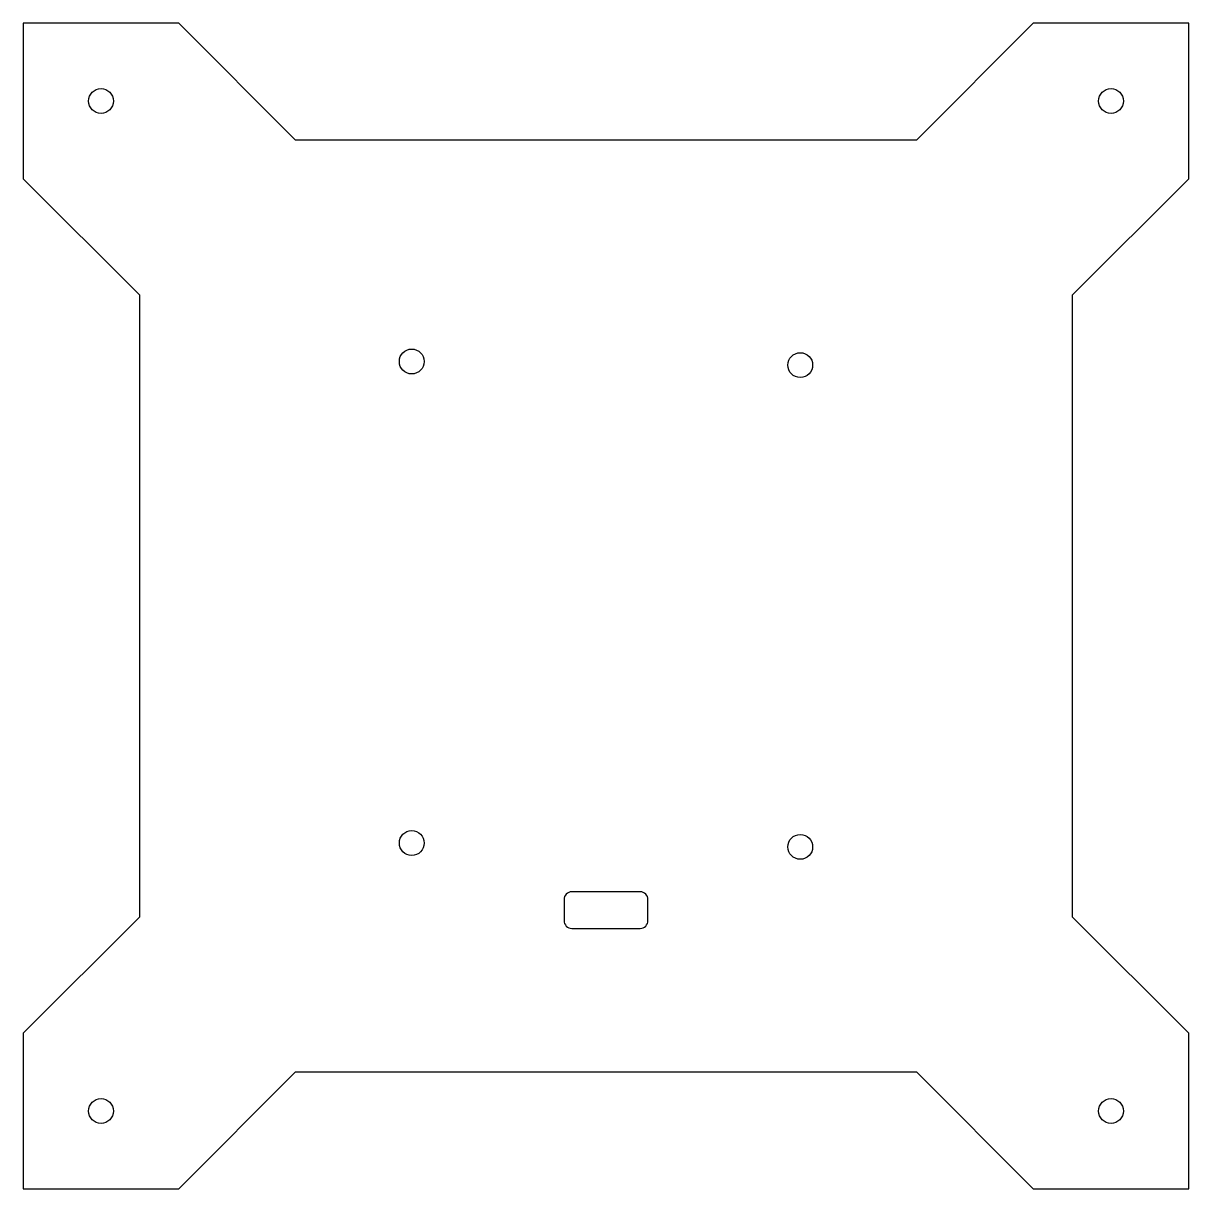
# Model space of a CAD drawing. Header units: millimetres. Extents: x -75 to 75, y -75 to 75.
import ezdxf

# ---------------------------------------------------------------- set-up
doc = ezdxf.new("R2010")
doc.units = ezdxf.units.MM

msp = doc.modelspace()

# ---------------------------------------------------------------- linework, layer by layer
at = {"color": 7, "linetype": 'Continuous', "lineweight": 25}
for p, q in [((-55, 75), (-75, 75)), ((-75, 75), (-75, 55)), ((-55, 75), (-40, 60)), ((75, 75), (55, 75)), ((75, 55), (75, 75)), ((40, 60), (55, 75)), ((-40, 60), (40, 60)), ((-60, 40), (-75, 55)), ((75, 55), (60, 40)), ((-60, -40), (-60, 40)), ((60, 40), (60, -40)), ((4.4, -36.79), (-4.4, -36.79)), ((-5.4, -37.79), (-5.4, -40.49)), ((5.4, -40.49), (5.4, -37.79)), ((-75, -55), (-60, -40)), ((60, -40), (75, -55)), ((-4.4, -41.49), (4.4, -41.49)), ((-75, -55), (-75, -75)), ((75, -75), (75, -55)), ((-40, -60), (-55, -75)), ((40, -60), (-40, -60)), ((55, -75), (40, -60)), ((-75, -75), (-55, -75)), ((55, -75), (75, -75))]:
    msp.add_line(p, q, dxfattribs=at)
for centre in [(-65, 65), (65, 65), (-25, 31.47), (25, 31), (-25, -30.51), (25, -31), (-65, -65), (65, -65)]:
    msp.add_circle(centre, 1.6, dxfattribs=at)
for centre, start, end in [((-4.4, -37.79), 90, 180), ((4.4, -37.79), 0, 90), ((-4.4, -40.49), 180, 270), ((4.4, -40.49), 270, 0)]:
    msp.add_arc(centre, 1, start, end, dxfattribs=at)

doc.saveas('drawing.dxf')
